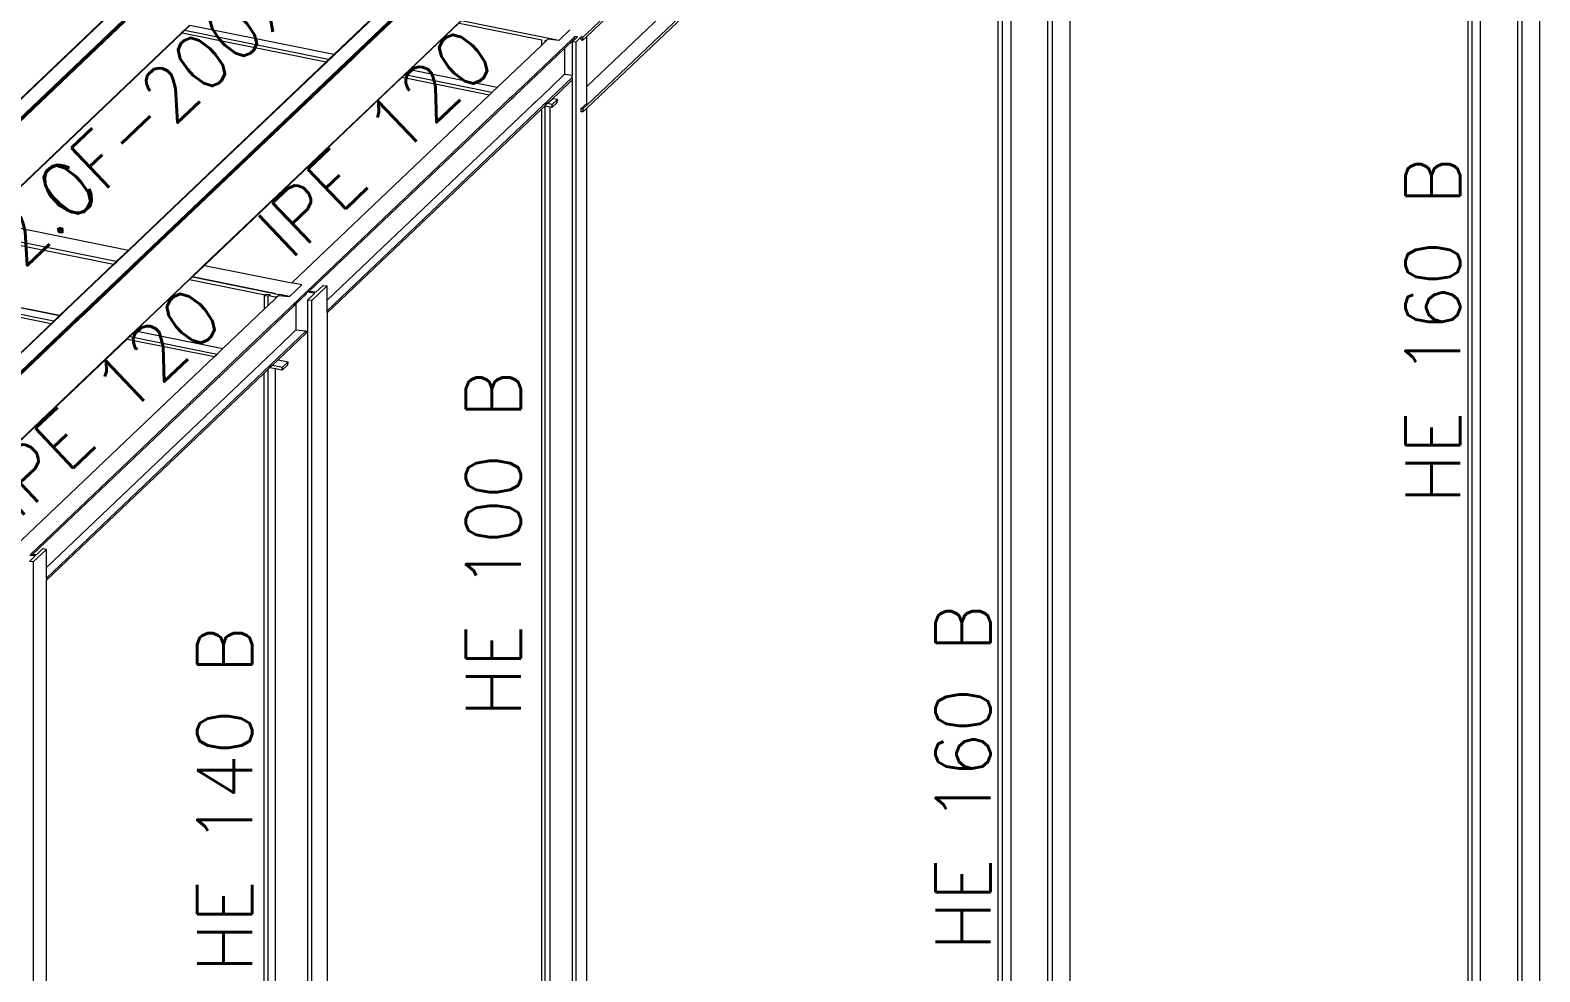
# Model space of a CAD drawing. Header units: millimetres. Extents: x 0 to 42, y 0 to 29.7.
# Drawn here: x 28.009 to 32.23, y 14.71 to 17.341 of the extents above; entities that cross this region are included whole.
import ezdxf
from ezdxf.enums import TextEntityAlignment as Align

# ---------------------------------------------------------------- set-up
doc = ezdxf.new("R2010")
doc.units = ezdxf.units.MM
doc.layers.add('BARRAS_DE_ACERO', color=7, linetype='Continuous', lineweight=9)
doc.layers.add('REFERENCIA_DE_LAS_BARRAS', color=2, linetype='Continuous', lineweight=9)
doc.styles.add('CYPETXT', font='romans__.ttf', dxfattribs={"height": 0.2})

msp = doc.modelspace()

# ---------------------------------------------------------------- linework, layer by layer
at = {"layer": 'BARRAS_DE_ACERO'}
for p, q in [((32.22972, 13.18409), (32.22972, 19.65726)), ((32.18028, 13.13707), (32.18028, 19.61122)), ((30.09535, 18.44927), (28.84408, 17.25924)), ((28.90397, 17.26176), (30.16446, 18.46055)), ((28.83826, 17.25229), (30.08811, 18.44097)), ((30.9164, 11.93505), (30.9164, 18.40822)), ((29.56527, 17.18401), (30.81008, 18.3679)), ((30.6468, 18.36105), (29.56527, 17.33245)), ((30.86696, 11.88803), (30.86696, 18.36118)), ((30.65322, 18.3584), (29.56527, 17.3237)), ((30.85459, 18.35818), (29.56527, 17.13196)), ((30.75064, 18.25057), (30.75064, 11.9244)), ((30.71479, 18.21647), (29.56527, 17.12321)), ((28.61619, 17.69491), (27.86659, 16.982)), ((29.23228, 17.56924), (28.92704, 17.27894)), ((28.92804, 17.27791), (29.23326, 17.56819)), ((29.0419, 17.39054), (28.48175, 16.8578)), ((28.88955, 17.25009), (29.04838, 17.40114)), ((27.66858, 16.85104), (28.22116, 17.37659)), ((27.71451, 16.84179), (28.28874, 17.38789)), ((27.71629, 16.84143), (28.27592, 17.37367)), ((27.72212, 16.84025), (28.27472, 17.3658)), ((28.0451, 17.20861), (28.22867, 17.38319)), ((28.44051, 17.34053), (28.45509, 17.3544)), ((28.44085, 17.34046), (28.45543, 17.35433)), ((28.85821, 17.2732), (28.45543, 17.35433)), ((29.05593, 17.21657), (29.20769, 17.36092)), ((29.06936, 17.23067), (29.21362, 17.36786)), ((29.20804, 17.36085), (29.07086, 17.23037)), ((27.84689, 16.77597), (28.43345, 17.33382)), ((28.43337, 17.33505), (27.85465, 16.78465)), ((28.4338, 17.33375), (27.8812, 16.8082)), ((28.44051, 17.34053), (28.43345, 17.33382)), ((28.44085, 17.34046), (28.4338, 17.33375)), ((28.4338, 17.33375), (28.83658, 17.25263)), ((28.84363, 17.25933), (28.44085, 17.34046)), ((29.4051, 17.20312), (29.52436, 17.31654)), ((29.43927, 17.2996), (29.43927, 17.31428)), ((29.44878, 17.30865), (29.43927, 17.2996)), ((29.44878, 17.30865), (29.44878, 17.31237)), ((29.45201, 17.31172), (29.4564, 17.31589)), ((29.48682, 17.31283), (29.4564, 17.31589)), ((29.53008, 17.31599), (29.50344, 17.29066)), ((29.52438, 17.31656), (29.52436, 17.31654)), ((29.53178, 17.32359), (29.52438, 17.31656)), ((29.52486, 17.30901), (29.52486, 17.21615)), ((29.53437, 17.30806), (29.52486, 17.30901)), ((29.53178, 17.31761), (29.53008, 17.31599)), ((29.53178, 17.31761), (29.53178, 17.32359)), ((29.53437, 17.30806), (29.54982, 17.32276)), ((29.53437, 17.30806), (29.53437, 14.54625)), ((29.55458, 17.32228), (29.54982, 17.32276)), ((29.54982, 17.31401), (29.54982, 17.32276)), ((29.54982, 17.31401), (29.55458, 17.31353)), ((29.56527, 17.33245), (29.55458, 17.32228)), ((29.55458, 17.31353), (29.56527, 17.3237)), ((29.55458, 17.31353), (29.55458, 17.32228)), ((29.56527, 17.18401), (29.56527, 17.3237)), ((28.90397, 17.26176), (28.33168, 16.71747)), ((28.48293, 16.85656), (28.92704, 17.27894)), ((29.31482, 17.18124), (29.43927, 17.2996)), ((29.50344, 17.29066), (29.4633, 17.25248)), ((29.50344, 17.29066), (29.50343, 17.2183)), ((28.32991, 16.71783), (28.88955, 17.25009)), ((28.42745, 16.86352), (28.83658, 17.25263)), ((28.42884, 16.86431), (28.83704, 17.25254)), ((28.83826, 17.25229), (28.43048, 16.86447)), ((28.83658, 17.25263), (28.84363, 17.25933)), ((28.83704, 17.25254), (28.84408, 17.25924)), ((29.05628, 17.2165), (29.07086, 17.23037)), ((29.31482, 17.18124), (29.07086, 17.23037)), ((29.43927, 17.22963), (29.40764, 17.19954)), ((29.43927, 17.22963), (29.44878, 17.23867)), ((29.4633, 17.25248), (29.44878, 17.23867)), ((27.66902, 16.85095), (28.0451, 17.20861)), ((29.05593, 17.21657), (28.47078, 16.66005)), ((29.04924, 17.2098), (28.49665, 16.68425)), ((29.05628, 17.2165), (29.04924, 17.2098)), ((29.04924, 17.2098), (29.29318, 17.16066)), ((29.30024, 17.16737), (29.05628, 17.2165)), ((29.30024, 17.16737), (29.31482, 17.18124)), ((29.40764, 17.19954), (29.36096, 17.15514)), ((29.43927, 17.15728), (29.49947, 17.21453)), ((29.4633, 17.15034), (29.52486, 17.20889)), ((29.52486, 17.2029), (29.48489, 17.16489)), ((29.49947, 17.21453), (29.49954, 17.2146)), ((29.50343, 17.2183), (29.49954, 17.2146)), ((29.50343, 17.2183), (29.52486, 17.21615)), ((29.52486, 17.20889), (29.52486, 17.21615)), ((29.52486, 17.20889), (29.52486, 17.2029)), ((29.52486, 17.2029), (29.52486, 14.5472)), ((29.56527, 17.13696), (29.56527, 17.18401)), ((28.7406, 16.63512), (29.29318, 17.16066)), ((28.83957, 16.58693), (29.41667, 17.13579)), ((29.29318, 17.16066), (29.30024, 17.16737)), ((29.35575, 17.15619), (29.3487, 17.14948)), ((29.42372, 17.1425), (29.41667, 17.13579)), ((29.43831, 17.15637), (29.42372, 17.1425)), ((29.43927, 17.15728), (29.43831, 17.15637)), ((29.44878, 17.13653), (29.44253, 17.13058)), ((29.44772, 17.12953), (29.45478, 17.13624)), ((29.44878, 17.13653), (29.44958, 17.13729)), ((29.4633, 17.15034), (29.44958, 17.13729)), ((29.45478, 17.13624), (29.46929, 17.15004)), ((29.46852, 17.13347), (29.45478, 17.13624)), ((29.54982, 17.12227), (29.56527, 17.13696)), ((28.83957, 16.55713), (29.44253, 17.13058)), ((28.83957, 16.55114), (29.43927, 17.12149)), ((29.44772, 17.12953), (29.43927, 17.12149)), ((29.43927, 14.54814), (29.43927, 17.12149)), ((29.44878, 14.53957), (29.44878, 17.12932)), ((29.4633, 17.1264), (29.44878, 17.12932)), ((29.4633, 14.55338), (29.4633, 17.1264)), ((29.4677, 17.12551), (29.4633, 17.1264)), ((29.54982, 17.11352), (29.54982, 17.12227)), ((29.54982, 17.12227), (29.55458, 17.12179)), ((29.55458, 17.11304), (29.54982, 17.11352)), ((29.55458, 17.12179), (29.56527, 17.13196)), ((29.55458, 17.11304), (29.56527, 17.12321)), ((29.55458, 17.12179), (29.55458, 17.11304)), ((29.56527, 10.68005), (29.56527, 17.12321)), ((28.28399, 16.72707), (28.42745, 16.86352)), ((28.42649, 16.86208), (28.28445, 16.72698)), ((28.28566, 16.72674), (28.43048, 16.86447)), ((28.48136, 16.85506), (28.30185, 16.68434)), ((28.48175, 16.8578), (28.33377, 16.71705)), ((28.48326, 16.85489), (28.33753, 16.7163)), ((28.42884, 16.86431), (28.42649, 16.86208)), ((28.48136, 16.85506), (28.48187, 16.85555)), ((28.48293, 16.85656), (28.48187, 16.85555)), ((27.8812, 16.8082), (28.28399, 16.72707)), ((28.25001, 16.69475), (27.84722, 16.77588)), ((28.25003, 16.69477), (27.84724, 16.7759)), ((28.28399, 16.72707), (28.25003, 16.69477)), ((28.2517, 16.69444), (28.28566, 16.72674)), ((28.28445, 16.72698), (28.25893, 16.70271)), ((28.29595, 16.68553), (28.32991, 16.71783)), ((28.33168, 16.71747), (28.29772, 16.68517)), ((28.2998, 16.68475), (28.33377, 16.71705)), ((28.30281, 16.68328), (28.33753, 16.7163)), ((28.24239, 16.6875), (28.10916, 16.5608)), ((28.24284, 16.68741), (28.10962, 16.56071)), ((28.11083, 16.56047), (28.24405, 16.68717)), ((28.15508, 16.55156), (28.2883, 16.67826)), ((28.29008, 16.6779), (28.15685, 16.5512)), ((28.29216, 16.67748), (28.15893, 16.55078)), ((28.2942, 16.67707), (28.16097, 16.55037)), ((28.16269, 16.55002), (28.30281, 16.68328)), ((28.24239, 16.6875), (28.25001, 16.69475)), ((28.24284, 16.68741), (28.25047, 16.69466)), ((28.24405, 16.68717), (28.25168, 16.69442)), ((28.25003, 16.69477), (28.25001, 16.69475)), ((28.25049, 16.69468), (28.25047, 16.69466)), ((28.25893, 16.70271), (28.25049, 16.69468)), ((28.2517, 16.69444), (28.25168, 16.69442)), ((28.29593, 16.68551), (28.2883, 16.67826)), ((28.2977, 16.68515), (28.29008, 16.6779)), ((28.29978, 16.68473), (28.29216, 16.67748)), ((28.2942, 16.67707), (28.30183, 16.68432)), ((28.29595, 16.68553), (28.29593, 16.68551)), ((28.29772, 16.68517), (28.2977, 16.68515)), ((28.2998, 16.68475), (28.29978, 16.68473)), ((28.30185, 16.68434), (28.30183, 16.68432)), ((28.48168, 16.67174), (28.46963, 16.66028)), ((28.49515, 16.68455), (28.48168, 16.67174)), ((28.49665, 16.68425), (28.7406, 16.63512)), ((28.45354, 16.64498), (28.32032, 16.51827)), ((28.45469, 16.64475), (28.32146, 16.51804)), ((28.45354, 16.64498), (28.46118, 16.65225)), ((28.46055, 16.65032), (28.45469, 16.64475)), ((28.46267, 16.65193), (28.45505, 16.64468)), ((28.45505, 16.64468), (28.66599, 16.60219)), ((28.46055, 16.65032), (28.46232, 16.652)), ((28.46963, 16.66028), (28.46118, 16.65225)), ((28.47078, 16.66005), (28.46232, 16.652)), ((28.46267, 16.65193), (28.46269, 16.65195)), ((28.46267, 16.65193), (28.67362, 16.60944)), ((28.73436, 16.59721), (28.76836, 16.62953)), ((28.76836, 16.62953), (28.7406, 16.63512)), ((28.07517, 16.52848), (27.67239, 16.60961)), ((28.09123, 16.54375), (27.68844, 16.62488)), ((28.66315, 16.59948), (28.66599, 16.60219)), ((28.67457, 16.59834), (28.66315, 16.59948)), ((28.66315, 16.59948), (28.66315, 16.56147)), ((28.66599, 16.60219), (28.66778, 16.60389)), ((28.66778, 16.60389), (28.6792, 16.60274)), ((28.67457, 16.59834), (28.67641, 16.60009)), ((28.67457, 16.57233), (28.67457, 16.59834)), ((28.69512, 16.59188), (28.67457, 16.57233)), ((28.67641, 16.60009), (28.6792, 16.60274)), ((28.6792, 16.60274), (28.6792, 16.59953)), ((28.6792, 16.59953), (28.69512, 16.59632)), ((28.68404, 16.60734), (28.69512, 16.60511)), ((28.69512, 16.60512), (28.7066, 16.6028)), ((28.69512, 16.60511), (28.7066, 16.6028)), ((28.69775, 16.5304), (28.7807, 16.60928)), ((28.70393, 16.60026), (28.69897, 16.59554)), ((28.78071, 16.60329), (28.75237, 16.57634)), ((28.7807, 16.60928), (28.78071, 16.60928)), ((28.78489, 16.58726), (28.80544, 16.6068)), ((28.78489, 16.58726), (28.78489, 13.83178)), ((28.7963, 16.58611), (28.78489, 16.58726)), ((28.8076, 16.60886), (28.78858, 16.61077)), ((28.83957, 16.62726), (28.7963, 16.58611)), ((28.83957, 16.58693), (28.83957, 16.62726)), ((28.83957, 16.55713), (28.83957, 16.58693)), ((28.09126, 16.54378), (28.09308, 16.54551)), ((28.0929, 16.54342), (28.09475, 16.54518)), ((28.09308, 16.54551), (28.10916, 16.5608)), ((28.11083, 16.56047), (28.09475, 16.54518)), ((28.15508, 16.55156), (28.139, 16.53627)), ((28.14078, 16.53591), (28.15685, 16.5512)), ((28.14285, 16.53549), (28.15893, 16.55078)), ((28.14489, 16.53508), (28.16097, 16.55037)), ((28.16269, 16.55002), (28.14662, 16.53473)), ((28.67457, 16.57233), (28.66315, 16.56147)), ((28.74615, 16.57042), (28.69728, 16.52395)), ((28.74615, 16.57042), (28.75237, 16.57634)), ((28.7963, 13.73294), (28.7963, 16.58611)), ((28.83957, 16.55114), (28.83957, 16.55713)), ((28.83957, 16.55114), (28.83957, 14.60836)), ((28.11934, 16.51078), (27.40281, 15.82932)), ((27.48067, 15.96256), (28.07563, 16.52839)), ((27.48156, 15.96201), (28.07684, 16.52815)), ((27.52632, 15.95358), (28.11344, 16.51197)), ((27.70763, 16.12157), (28.12493, 16.51845)), ((28.12107, 16.51043), (27.71072, 16.12016)), ((28.69728, 16.52395), (28.01595, 15.87596)), ((28.07517, 16.52848), (28.06753, 16.52121)), ((28.09123, 16.54375), (28.07517, 16.52848)), ((28.0929, 16.54342), (28.07684, 16.52815)), ((28.11344, 16.51197), (28.12109, 16.51923)), ((28.11934, 16.51078), (28.12697, 16.51804)), ((28.1287, 16.51769), (28.12107, 16.51043)), ((28.13716, 16.53451), (28.12109, 16.51923)), ((28.14101, 16.53374), (28.12493, 16.51845)), ((28.14305, 16.53333), (28.12697, 16.51804)), ((28.139, 16.53627), (28.13716, 16.53451)), ((28.13893, 16.53416), (28.13896, 16.53418)), ((28.14078, 16.53591), (28.13896, 16.53418)), ((28.14101, 16.53374), (28.14285, 16.53549)), ((28.14305, 16.53333), (28.14489, 16.53508)), ((28.1448, 16.533), (28.14662, 16.53473)), ((28.30424, 16.50298), (28.30242, 16.50125)), ((28.30356, 16.50102), (28.30538, 16.50275)), ((28.30424, 16.50298), (28.32032, 16.51827)), ((28.30538, 16.50275), (28.32146, 16.51804)), ((28.57979, 16.41821), (28.69435, 16.52717)), ((28.69512, 16.5279), (28.69435, 16.52717)), ((28.69512, 16.5279), (28.69775, 16.5304)), ((28.73981, 16.49205), (28.75237, 16.504)), ((27.71968, 15.94703), (28.27869, 16.47868)), ((27.72082, 15.9468), (28.27983, 16.47845)), ((27.72117, 15.94673), (28.28018, 16.47838)), ((28.27869, 16.47868), (28.28632, 16.48594)), ((28.28746, 16.48571), (28.27983, 16.47845)), ((28.28782, 16.48564), (28.28018, 16.47838)), ((28.28018, 16.47838), (28.52412, 16.42925)), ((28.3024, 16.50123), (28.28632, 16.48594)), ((28.28746, 16.48571), (28.30354, 16.501)), ((28.3039, 16.50093), (28.28782, 16.48564)), ((28.28782, 16.48564), (28.53176, 16.43651)), ((28.30242, 16.50125), (28.3024, 16.50123)), ((28.30356, 16.50102), (28.30354, 16.501)), ((28.67134, 16.42694), (28.73799, 16.49032)), ((28.68111, 16.40643), (28.78071, 16.50115)), ((28.73981, 16.49205), (28.73799, 16.49032)), ((28.78071, 16.50115), (28.78071, 16.49516)), ((27.96511, 15.8976), (28.52412, 16.42925)), ((28.01024, 15.87653), (28.57979, 16.41821)), ((28.67134, 16.42694), (28.05442, 15.84021)), ((28.52412, 16.42925), (28.53176, 16.43651)), ((28.53176, 16.43651), (28.54784, 16.4518)), ((28.68631, 16.40538), (28.70222, 16.42052)), ((28.05442, 15.81041), (28.68111, 16.40643)), ((28.66315, 16.38336), (28.05442, 15.80443)), ((28.67457, 16.39422), (28.66315, 16.38336)), ((28.66315, 14.62607), (28.66315, 16.38336)), ((28.67867, 16.39812), (28.67457, 16.39422)), ((28.67457, 13.82938), (28.67457, 16.39422)), ((28.6792, 16.39862), (28.67867, 16.39812)), ((28.68631, 16.40538), (28.6792, 16.39862)), ((28.6792, 16.39862), (28.6792, 16.39801)), ((28.69512, 16.39481), (28.6792, 16.39801)), ((28.71334, 16.39114), (28.69512, 16.39481)), ((28.71334, 16.39114), (28.72925, 16.40627)), ((28.71334, 16.39114), (28.71422, 16.39976)), ((28.72925, 16.40627), (28.73013, 16.4149)), ((28.00688, 15.85633), (28.02441, 15.873)), ((28.00825, 15.87462), (28.02441, 15.873)), ((28.01595, 15.87596), (28.01024, 15.87653)), ((28.02642, 15.87491), (28.01595, 15.87596)), ((28.01734, 15.85527), (28.05442, 15.89054)), ((28.02642, 15.87491), (28.04396, 15.89159)), ((28.05442, 15.89054), (28.04396, 15.89159)), ((28.05442, 15.84021), (28.05442, 15.89054)), ((28.01734, 15.85527), (28.00688, 15.85633)), ((28.01734, 15.85527), (28.01734, 13.89537)), ((28.05442, 15.81041), (28.05442, 15.84021)), ((28.05442, 15.81041), (28.05442, 15.80443))]:
    msp.add_line(p, q, dxfattribs=at)
for points in [[(32.16792, 13.16301), (32.16792, 19.59848), (32.06396, 19.49961)], [(32.06396, 13.17344), (32.06396, 19.49961), (32.04047, 19.47727)], [(32.04047, 13.15111), (32.04047, 19.47727), (32.02811, 19.46551)], [(32.02811, 19.46551), (32.02811, 13.15235), (32.04047, 13.15111)], [(27.86594, 16.97902), (28.61686, 17.69319), (29.74678, 18.76781), (29.78849, 18.80748)], [(30.85459, 11.91396), (30.85459, 18.34943), (30.75064, 18.25057)], [(30.72715, 11.90206), (30.72715, 18.22823), (30.71479, 18.21647)], [(30.71479, 18.21647), (30.71479, 11.9033), (30.72715, 11.90206)], [(28.26079, 17.41233), (28.22989, 17.38295), (27.67026, 16.8507)], [(28.99541, 17.40368), (28.85821, 17.2732), (28.84363, 17.25933)], [(28.45396, 17.35463), (28.43937, 17.34076), (28.43337, 17.33505)], [(29.2151, 17.36756), (29.20804, 17.36085), (29.21352, 17.35975), (29.43927, 17.31428)], [(29.51772, 17.34222), (29.48682, 17.31283), (29.2151, 17.36756)], [(29.44878, 17.30865), (29.45201, 17.31172), (29.44878, 17.31237)], [(29.52486, 17.30901), (29.53939, 17.32283), (29.53178, 17.32359)], [(28.48326, 16.85489), (28.91174, 17.26241), (28.92804, 17.27791)], [(29.06936, 17.23067), (29.05479, 17.2168), (28.49515, 16.68455)], [(29.35575, 17.15619), (29.37033, 17.17006), (29.4051, 17.20312)], [(28.78858, 16.61077), (28.78288, 16.61134), (29.3487, 17.14948)], [(28.78858, 16.61077), (29.3539, 17.14843), (29.36096, 17.15514)], [(29.4677, 17.12551), (29.46852, 17.13347), (29.48304, 17.14728), (29.46929, 17.15004), (29.48489, 17.16489)], [(29.4677, 17.12551), (29.48223, 17.13932), (29.48304, 17.14728)], [(27.84722, 16.77588), (27.8396, 16.76863), (28.24239, 16.6875)], [(28.67363, 16.60945), (28.46269, 16.65195), (28.49665, 16.68425)], [(28.45505, 16.64468), (28.30392, 16.50095), (28.54785, 16.45181)], [(27.65491, 16.12879), (28.06753, 16.52121), (27.66475, 16.60234)], [(27.68847, 16.62491), (28.09126, 16.54378), (28.09123, 16.54375)], [(28.67363, 16.60945), (28.67362, 16.60944), (28.68404, 16.60734)], [(28.68404, 16.60734), (28.68405, 16.60735), (28.67363, 16.60945)], [(28.69512, 16.60511), (28.69512, 16.60512), (28.68405, 16.60735)], [(28.70393, 16.60026), (28.73436, 16.59721), (28.7066, 16.6028)], [(28.80544, 16.6068), (28.78071, 16.60928), (28.78071, 16.60421), (28.78071, 16.60329)], [(28.8076, 16.60886), (28.82815, 16.6284), (28.83957, 16.62726)], [(28.09172, 16.54369), (28.09354, 16.54542), (28.10962, 16.56071)], [(28.66315, 16.56147), (28.54785, 16.45181), (28.54784, 16.4518)], [(28.75237, 16.57634), (28.75237, 16.504), (28.78071, 16.50115)], [(28.13893, 16.53416), (28.12286, 16.51887), (27.41444, 15.84512)], [(28.09172, 16.54369), (28.09169, 16.54366), (28.07563, 16.52839)], [(28.1448, 16.533), (28.14478, 16.53298), (28.1287, 16.51769)], [(28.30392, 16.50095), (28.3039, 16.50093), (28.54784, 16.4518)], [(28.78071, 16.49516), (28.70222, 16.42052), (28.73013, 16.4149)], [(28.68631, 16.40538), (28.71422, 16.39976), (28.73013, 16.4149)], [(28.68789, 13.81693), (28.69512, 13.82381), (28.69512, 13.82732), (28.69512, 16.39481)], [(28.05442, 14.6664), (28.05442, 14.68719), (28.05442, 15.80443)]]:
    msp.add_lwpolyline(points, dxfattribs=at)
msp.add_lwpolyline([(28.69512, 16.59188), (28.69897, 16.59554), (28.69512, 16.59632), (28.69512, 16.59188)], close=True, dxfattribs=at)

# ---------------------------------------------------------------- texts
at = {"layer": 'REFERENCIA_DE_LAS_BARRAS', "style": 'CYPETXT'}
for s, rotation, width, p, p2 in [('CF-200x2.0', 43.60023, 0.812714, (27.50395, 16.91968), (28.35612, 17.73119)), ('CF-200x2.0', 43.60023, 0.812714, (28.11936, 16.79572), (28.97153, 17.60724)), ('IPE 120', 43.60023, 0.844169, (28.73633, 16.69436), (29.31965, 17.24985)), ('HE 160 B', 90, 0.776302, (32.0072, 16.01794), (32.0072, 16.98544)), ('CF-200x2.0', 43.60023, 0.812714, (27.35764, 16.07128), (28.2098, 16.88279)), ('IPE 120', 43.60023, 0.844169, (27.9746, 15.96992), (28.55792, 16.52541)), ('HE 100 B', 90, 0.776302, (29.38055, 15.42197), (29.38055, 16.38947)), ('HE 160 B', 90, 0.776302, (30.69387, 14.7689), (30.69387, 15.7364)), ('HE 140 B', 90, 0.776302, (28.62964, 14.70781), (28.62964, 15.67531))]:
    msp.add_text(s, height=0.153333, rotation=rotation, dxfattribs=dict(at, width=width)).set_placement(p, p2, align=Align.FIT)

doc.saveas('drawing.dxf')
